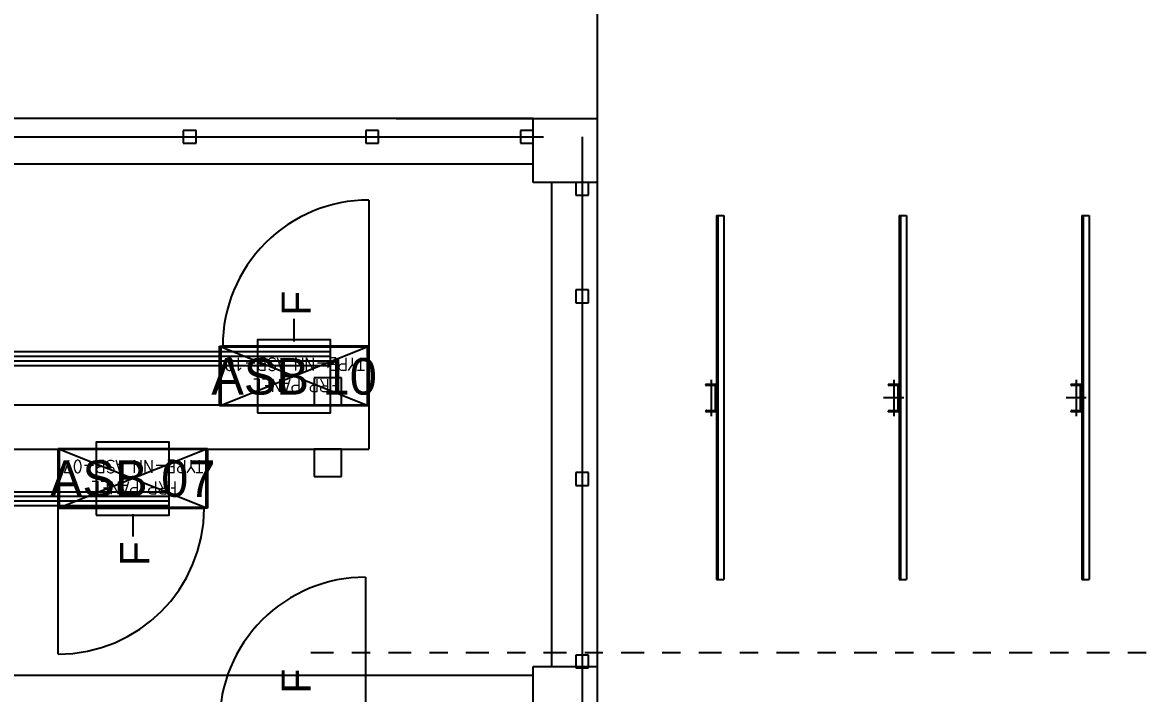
# Model space of a CAD drawing. Header units: metres. Extents: x 531759 to 532310, y 2675082 to 2675319.
# Drawn here: x 532012.23 to 532018.4, y 2675223.05 to 2675226.72 of the extents above; entities that cross this region are included whole.
import ezdxf
from ezdxf.enums import TextEntityAlignment as Align

# ---------------------------------------------------------------- set-up
doc = ezdxf.new("R2010")
doc.units = ezdxf.units.M
doc.header["$MEASUREMENT"] = 0
for name, pattern in [('CENTER', [2, 1.25, -0.25, 0.25, -0.25]), ('DASHED', [0.75, 0.5, -0.25]), ('DASHED2', [0.375, 0.25, -0.125]), ('HIDDEN', [0.375, 0.25, -0.125]), ('PHANTOM', [63.5, 31.75, -6.35, 6.35, -6.35, 6.35, -6.35])]:
    doc.linetypes.add(name, pattern=pattern)
for name, color, linetype in [('1', 5, 'Continuous'), ('IDT', 7, 'Continuous'), ('LT Cable(AG) INV to LT Panel BL-14', 2, 'Continuous')]:
    doc.layers.add(name, color=color, linetype=linetype)
doc.styles.add('Arial', font='arial.ttf')
doc.styles.add('RomanS', font='romans.shx')
doc.styles.get("Standard").update_dxf_attribs({"font": 'Adani Regular.ttf'})
doc.linetypes.add('FOUNDATION LAYOUT$0$FENCELINE1', pattern='A,6.35,-2.54,[133,ltypeshp.shx,S=2.54,R=0,X=-2.54,Y=0],-2.54,25.4', length=36.83)

# ---------------------------------------------------------------- blocks, each defined once
blk = doc.blocks.new('ASB')
at = {"layer": '1', "color": 5}
blk.add_lwpolyline([(-0.2, -0.2), (0.2, -0.2), (0.2, 0.2), (-0.2, 0.2)], close=True, dxfattribs=at)
at = {"layer": '1', "color": 7}
blk.add_attdef('ID', text='', height=0.2, dxfattribs=at).set_placement((0, 0), align=Align.MIDDLE_CENTER)
blk = doc.blocks.new('IDT')
at = {"layer": 'IDT', "color": 8, "linetype": 'PHANTOM', "ltscale": 0.25}
for p, q in [((25.6331, 9.1603), (25.6331, 16.0353)), ((33.7831, 9.1603), (25.6331, 9.1603))]:
    blk.add_line(p, q, dxfattribs=at)
at = {"layer": 'IDT', "color": 8}
for p, q in [((25.552, 12.0601), (25.552, 12.4101)), ((25.902, 12.4101), (25.902, 12.0601)), ((25.902, 12.1101), (29.552, 12.1101)), ((25.902, 12.0601), (25.552, 12.0601)), ((25.552, 9.4101), (25.552, 12.0601)), ((25.5981, 12.0685), (25.5981, 11.9985)), ((25.6681, 12.0685), (25.5981, 12.0685)), ((25.6681, 11.9985), (25.6681, 12.0685)), ((25.802, 9.4101), (25.802, 12.0601)), ((25.5981, 11.9985), (25.6681, 11.9985)), ((27.686, 11.1932), (28.504, 11.1932)), ((27.686, 10.8662), (27.686, 11.1932)), ((27.695, 10.8697), (27.695, 11.1897)), ((27.695, 11.1897), (28.495, 11.1897)), ((28.495, 11.1897), (27.695, 10.8697)), ((28.495, 10.8697), (27.695, 11.1897)), ((28.495, 11.1897), (28.495, 10.8697)), ((28.504, 11.1932), (28.504, 10.8662)), ((25.5981, 11.0685), (25.5981, 10.9985)), ((25.6681, 11.0685), (25.5981, 11.0685)), ((25.6681, 10.9985), (25.6681, 11.0685)), ((25.5981, 10.9985), (25.6681, 10.9985)), ((26.951, 11.0197), (26.951, 10.8697)), ((27.101, 11.0197), (26.951, 11.0197)), ((27.101, 10.8697), (27.101, 11.0197)), ((32.6992, 10.8697), (26.802, 10.8697)), ((26.951, 10.8697), (27.101, 10.8697)), ((28.504, 10.8662), (27.686, 10.8662)), ((28.495, 10.8697), (27.695, 10.8697)), ((26.802, 10.6332), (27.62, 10.6332)), ((26.802, 10.3062), (26.802, 10.6332)), ((26.802, 10.6297), (32.6992, 10.6297)), ((26.811, 10.3097), (26.811, 10.6297)), ((26.811, 10.6297), (27.611, 10.6297)), ((27.611, 10.6297), (26.811, 10.3097)), ((27.611, 10.3097), (26.811, 10.6297)), ((26.951, 10.6297), (26.951, 10.6297)), ((26.951, 10.6297), (26.951, 10.4797)), ((27.101, 10.6297), (26.951, 10.6297)), ((27.101, 10.4797), (27.101, 10.6297)), ((27.611, 10.6297), (27.611, 10.3097)), ((27.62, 10.6332), (27.62, 10.3062)), ((26.951, 10.4797), (27.101, 10.4797)), ((27.611, 10.3097), (26.811, 10.3097)), ((27.62, 10.3062), (26.802, 10.3062)), ((25.5981, 10.0685), (25.5981, 9.9985)), ((25.6681, 10.0685), (25.5981, 10.0685)), ((25.6681, 9.9985), (25.6681, 10.0685)), ((25.5981, 9.9985), (25.6681, 9.9985)), ((25.5981, 9.4801), (25.5981, 9.4101)), ((25.6681, 9.4801), (25.5981, 9.4801)), ((25.6681, 9.4101), (25.6681, 9.4801)), ((25.552, 9.0601), (25.552, 9.4101)), ((25.552, 9.4101), (25.902, 9.4101)), ((25.5981, 9.4101), (25.6681, 9.4101)), ((25.902, 9.4101), (25.902, 9.0601)), ((25.902, 9.3101), (29.552, 9.3101)), ((25.902, 9.1953), (25.902, 9.1253)), ((25.972, 9.1953), (25.902, 9.1953)), ((25.972, 9.1253), (25.972, 9.1953)), ((26.7481, 9.1953), (26.7481, 9.1253)), ((26.8181, 9.1953), (26.7481, 9.1953)), ((26.8181, 9.1253), (26.8181, 9.1953)), ((27.7481, 9.1953), (27.7481, 9.1253)), ((27.8181, 9.1953), (27.7481, 9.1953)), ((27.8181, 9.1253), (27.8181, 9.1953)), ((25.902, 9.1253), (25.972, 9.1253)), ((26.7481, 9.1253), (26.8181, 9.1253)), ((27.7481, 9.1253), (27.8181, 9.1253)), ((25.902, 9.0601), (25.552, 9.0601)), ((25.902, 9.0601), (29.552, 9.0601))]:
    blk.add_line(p, q, dxfattribs=at)
at = {"layer": 'IDT', "color": 8, "linetype": 'DASHED', "ltscale": 5}
for p, q in [((26.82, 11.5714), (26.82, 12.3714)), ((28.504, 11.9932), (28.504, 11.1932)), ((28.4602, 11.1932), (27.704, 11.1932)), ((28.504, 11.1932), (28.4602, 11.1932)), ((26.802, 9.5062), (26.802, 10.3062)), ((26.802, 10.3062), (26.8459, 10.3062)), ((26.8459, 10.3062), (27.602, 10.3062))]:
    blk.add_line(p, q, dxfattribs=at)
at = {"layer": 'IDT', "color": 8, "linetype": 'CENTER', "ltscale": 0.1}
blk.add_line((12.5447, 11.9854), (27.1642, 11.9854), dxfattribs=at)
at = {"layer": 'IDT', "color": 253}
for p, q in [((22.8575, 9.5904), (22.8575, 11.5851)), ((22.8975, 11.5851), (22.8575, 11.5851)), ((22.8975, 9.5904), (22.8975, 11.5851)), ((23.8575, 9.5904), (23.8575, 11.5851)), ((23.8975, 11.5851), (23.8575, 11.5851)), ((23.8975, 9.5904), (23.8975, 11.5851)), ((24.8575, 9.5904), (24.8575, 11.5851)), ((24.8975, 11.5851), (24.8575, 11.5851)), ((24.8975, 9.5904), (24.8975, 11.5851)), ((22.8975, 10.5151), (22.8975, 10.6651)), ((22.8975, 10.6651), (22.9575, 10.6651)), ((22.9035, 10.6531), (22.9035, 10.5271)), ((23.8975, 10.5151), (23.8975, 10.6651)), ((23.8975, 10.6651), (23.9575, 10.6651)), ((23.9035, 10.6531), (23.9035, 10.5271)), ((24.8975, 10.5151), (24.8975, 10.6651)), ((24.8975, 10.6651), (24.9575, 10.6651)), ((24.9035, 10.6531), (24.9035, 10.5271)), ((22.9575, 10.5151), (22.8975, 10.5151)), ((22.9095, 10.5211), (22.9515, 10.5211)), ((22.9575, 10.5151), (22.9575, 10.5151)), ((23.9575, 10.5151), (23.8975, 10.5151)), ((23.9095, 10.5211), (23.9515, 10.5211)), ((23.9575, 10.5151), (23.9575, 10.5151)), ((24.9575, 10.5151), (24.8975, 10.5151)), ((24.9095, 10.5211), (24.9515, 10.5211)), ((24.9575, 10.5151), (24.9575, 10.5151)), ((22.8975, 9.5904), (22.8575, 9.5904)), ((23.8975, 9.5904), (23.8575, 9.5904)), ((24.8975, 9.5904), (24.8575, 9.5904))]:
    blk.add_line(p, q, dxfattribs=at)
at = {"layer": 'IDT', "color": 253, "linetype": 'Continuous', "ltscale": 0.3}
for p, q in [((22.8902, 9.5904), (22.8902, 11.5851)), ((23.8902, 9.5904), (23.8902, 11.5851)), ((24.8902, 9.5904), (24.8902, 11.5851))]:
    blk.add_line(p, q, dxfattribs=at)
at = {"layer": 'IDT', "color": 7}
for p, q in [((28.095, 11.2767), (28.095, 11.3492)), ((28.095, 11.2255), (28.095, 11.2767)), ((27.686, 11.1932), (28.504, 11.1932)), ((27.686, 10.8662), (27.686, 11.1932)), ((28.504, 11.1932), (28.504, 10.8662)), ((28.504, 10.8662), (27.686, 10.8662)), ((26.802, 10.6332), (27.62, 10.6332)), ((26.802, 10.3062), (26.802, 10.6332)), ((27.62, 10.6332), (27.62, 10.3062)), ((27.62, 10.3062), (26.802, 10.3062)), ((27.211, 10.2806), (27.211, 10.2294)), ((27.211, 10.2294), (27.211, 10.1569))]:
    blk.add_line(p, q, dxfattribs=at)
at = {"layer": 'IDT', "color": 8, "linetype": 'HIDDEN', "ltscale": 2.5}
blk.add_line((26.802, 10.6297), (26.802, 10.8697), dxfattribs=at)
at = {"layer": 'IDT', "color": 253, "ltscale": 0.5}
for p, q in [((22.9275, 10.4901), (22.9275, 10.6901)), ((23.9275, 10.4901), (23.9275, 10.6901)), ((24.9275, 10.4901), (24.9275, 10.6901)), ((22.8725, 10.5901), (22.9825, 10.5901)), ((23.8725, 10.5901), (23.9825, 10.5901))]:
    blk.add_line(p, q, dxfattribs=at)
at = {"layer": 'IDT', "color": 253, "linetype": 'ByBlock', "ltscale": 0.5}
for p, q in [((22.9515, 10.6591), (22.9095, 10.6591)), ((22.9575, 10.6651), (22.9575, 10.6651)), ((23.9515, 10.6591), (23.9095, 10.6591)), ((23.9575, 10.6651), (23.9575, 10.6651)), ((24.9515, 10.6591), (24.9095, 10.6591)), ((24.9575, 10.6651), (24.9575, 10.6651))]:
    blk.add_line(p, q, dxfattribs=at)
at = {"layer": 'IDT', "color": 8, "linetype": 'DASHED2', "ltscale": 5}
for p, q in [((25.552, 9.0601), (25.552, 10.1601)), ((26.652, 9.0601), (25.552, 9.0601))]:
    blk.add_line(p, q, dxfattribs=at)
at = {"layer": 'IDT', "color": 7, "linetype": 'FOUNDATION LAYOUT$0$FENCELINE1', "ltscale": 0.01}
blk.add_lwpolyline([(19.9107, 22.4854), (11.801, 22.4854), (11.801, 6.2104), (19.7314, 6.2104), (25.552, 6.2104), (25.552, 9.0601)], dxfattribs=at)
at = {"layer": 'IDT', "color": 8, "linetype": 'DASHED', "ltscale": 5}
for centre, start, end in [((26.82, 12.3714), 270, 0), ((28.504, 11.1932), 90, 180), ((26.802, 10.3062), 270, 0)]:
    blk.add_arc(centre, 0.8, start, end, dxfattribs=at)
at = {"layer": 'IDT', "color": 253}
for centre, start, end in [((22.9095, 10.6531), 90, 180), ((23.9095, 10.6531), 90, 180), ((24.9095, 10.6531), 90, 180), ((22.9095, 10.5271), 180, 270), ((22.9515, 10.5151), 0, 90), ((23.9095, 10.5271), 180, 270), ((23.9515, 10.5151), 0, 90), ((24.9095, 10.5271), 180, 270), ((24.9515, 10.5151), 0, 90)]:
    blk.add_arc(centre, 0.006, start, end, dxfattribs=at)
at = {"layer": 'IDT', "color": 253, "linetype": 'ByBlock', "ltscale": 0.5}
for centre in [(22.9515, 10.6651), (23.9515, 10.6651), (24.9515, 10.6651)]:
    blk.add_arc(centre, 0.006, 270, 0, dxfattribs=at)
at = {"layer": 'IDT', "color": 7, "style": 'Arial'}
for p in [(27.1198, 12.2089), (28.0038, 11.511), (27.1198, 10.1397)]:
    blk.add_text('F', height=0.16, rotation=270, dxfattribs=at).set_placement(p)
at = {"layer": 'IDT', "color": 7, "style": 'RomanS', "width": 0.9}
for s, p in [('FRP PANEL', (27.8518, 11.0469)), ('TYPE-NN ASB-07', (27.7077, 10.9302)), ('FRP PANEL', (26.9678, 10.4869)), ('TYPE-NN ASB-10', (26.8237, 10.3702))]:
    blk.add_text(s, height=0.07, dxfattribs=at).set_placement(p)

msp = doc.modelspace()

# ---------------------------------------------------------------- linework, layer by layer
at = {"layer": 'LT Cable(AG) INV to LT Panel BL-14', "color": 5}
for points in [[(532013.9203, 2675224.8957), (532010.4474, 2675224.8957, -0.414214), (532009.5474, 2675225.7957), (532009.5474, 2675228.8944, 0.214019), (532009.2459, 2675229.5666), (532002.5316, 2675235.5444, -0.214019), (532002.2301, 2675236.2166), (532002.2301, 2675237.8562, -0.0289), (532002.2361, 2675237.96), (532002.2918, 2675238.4395, 0.028904), (532002.2978, 2675238.5433), (532002.2965, 2675310.3397, -0.414219), (532003.1965, 2675311.2397), (532209.945, 2675311.2397, 0.414214), (532210.845, 2675312.1397), (532210.845, 2675312.6898)], [(532013.9203, 2675224.9207), (532010.4724, 2675224.9207, -0.414214), (532009.5724, 2675225.8207), (532009.5724, 2675228.9056, 0.214019), (532009.2709, 2675229.5778), (532002.5566, 2675235.5557, -0.214019), (532002.2551, 2675236.2278), (532002.2551, 2675237.8547, -0.0289), (532002.2611, 2675237.9585), (532002.3168, 2675238.438, 0.028904), (532002.3228, 2675238.5418), (532002.3215, 2675310.3147, -0.414219), (532003.2215, 2675311.2147), (532274.729, 2675311.2147, 0.414214), (532275.629, 2675312.1147), (532275.629, 2675312.6898)], [(532013.9203, 2675224.8457), (532010.3974, 2675224.8457, -0.414214), (532009.4974, 2675225.7457), (532009.4974, 2675228.8719, 0.214019), (532009.1959, 2675229.5441), (532002.4816, 2675235.522, -0.214019), (532002.1801, 2675236.1942), (532002.1801, 2675237.8591, -0.0289), (532002.1861, 2675237.9629), (532002.2418, 2675238.4424, 0.028904), (532002.2478, 2675238.5462), (532002.2468, 2675295.3897, -0.414219), (532003.1468, 2675296.2897), (532047.985, 2675296.2897, 0.414214), (532048.885, 2675297.1897), (532048.885, 2675297.6898)], [(532013.9203, 2675224.8707), (532010.4224, 2675224.8707, -0.414214), (532009.5224, 2675225.7707), (532009.5224, 2675228.8832, 0.214019), (532009.2209, 2675229.5554), (532002.5066, 2675235.5332, -0.214019), (532002.2051, 2675236.2054), (532002.2051, 2675237.8576, -0.0289), (532002.2111, 2675237.9614), (532002.2668, 2675238.4409, 0.028904), (532002.2728, 2675238.5447), (532002.2718, 2675295.3647, -0.414219), (532003.1718, 2675296.2647), (532145.161, 2675296.2647, 0.414214), (532146.061, 2675297.1647), (532146.061, 2675297.6898)]]:
    msp.add_lwpolyline(points, format="xyb", dxfattribs=at)
at = {"layer": 'LT Cable(AG) INV to LT Panel BL-14'}
for points in [[(532013.0363, 2675224.1537), (532008.2618, 2675224.1537, -0.160234), (532007.7275, 2675224.3294), (532006.1773, 2675225.473, 0.103275), (532005.8172, 2675225.5481), (531999.9603, 2675225.5481, -0.414214), (531999.0603, 2675226.4481), (531999.0603, 2675237.8613, -0.031335), (531999.0673, 2675237.9738), (531999.1267, 2675238.4447, 0.031335), (531999.1337, 2675238.5572), (531999.1337, 2675242.9522, 0.414214), (531998.2337, 2675243.8522), (531826.4176, 2675243.8522, -0.414214), (531825.5176, 2675244.7522), (531825.5176, 2675245.1898)], [(532013.0363, 2675224.1287), (532008.2547, 2675224.1287, -0.160379), (532007.7201, 2675224.3047), (532006.172, 2675225.448, 0.103275), (532005.8119, 2675225.5231), (531999.9353, 2675225.5231, -0.414214), (531999.0353, 2675226.4231), (531999.0353, 2675237.8629, -0.031335), (531999.0423, 2675237.9754), (531999.1017, 2675238.4463, 0.031335), (531999.1087, 2675238.5588), (531999.1087, 2675242.9272, 0.414214), (531998.2087, 2675243.8272), (531974.4895, 2675243.8272, 0.414214), (531973.5895, 2675242.9272), (531973.5895, 2675214.7272, -0.414214), (531972.6895, 2675213.8272), (531955.9856, 2675213.8272, -0.414214), (531955.0856, 2675214.7272), (531955.0856, 2675215.1898)], [(532013.0363, 2675224.0787), (532008.2406, 2675224.0787, -0.160669), (532007.7052, 2675224.2553), (532006.1616, 2675225.398, 0.103275), (532005.8015, 2675225.4731), (531999.8853, 2675225.4731, -0.414214), (531998.9853, 2675226.3731), (531998.9853, 2675237.866, -0.031335), (531998.9923, 2675237.9785), (531999.0517, 2675238.4494, 0.031335), (531999.0587, 2675238.5619), (531999.0587, 2675242.8772, 0.414214), (531998.1587, 2675243.7772), (531974.5395, 2675243.7772, 0.414214), (531973.6395, 2675242.8772), (531973.6395, 2675214.6772, -0.414214), (531972.7395, 2675213.7772), (531826.4176, 2675213.7772, -0.414214), (531825.5176, 2675214.6772), (531825.5176, 2675215.1898)], [(532013.0363, 2675224.1037), (532008.2477, 2675224.1037, -0.160523), (532007.7126, 2675224.28), (532006.1668, 2675225.423, 0.103275), (532005.8067, 2675225.4981), (531999.9103, 2675225.4981, -0.414214), (531999.0103, 2675226.3981), (531999.0103, 2675237.8644, -0.031335), (531999.0173, 2675237.9769), (531999.0767, 2675238.4479, 0.031335), (531999.0837, 2675238.5603), (531999.0837, 2675242.9022, 0.414214), (531998.1837, 2675243.8022), (531974.5145, 2675243.8022, 0.414214), (531973.6145, 2675242.9022), (531973.6145, 2675214.7022, -0.414214), (531972.7145, 2675213.8022), (531891.2016, 2675213.8022, -0.414214), (531890.3016, 2675214.7022), (531890.3016, 2675215.1898)]]:
    msp.add_lwpolyline(points, format="xyb", dxfattribs=at)

# ---------------------------------------------------------------- block references
at = {"layer": '1'}
for p, values in [((532013.7203, 2675224.7872), {'ID': 'ASB 10'}), ((532012.8363, 2675224.2272), {'ID': 'ASB 07'})]:
    msp.add_blockref('ASB', p, dxfattribs=at).add_auto_attribs(values)
at = {"layer": 'IDT', "color": 8, "rotation": 180}
msp.add_blockref('IDT', (532040.9313, 2675235.2589), dxfattribs=at)

doc.saveas('drawing.dxf')
